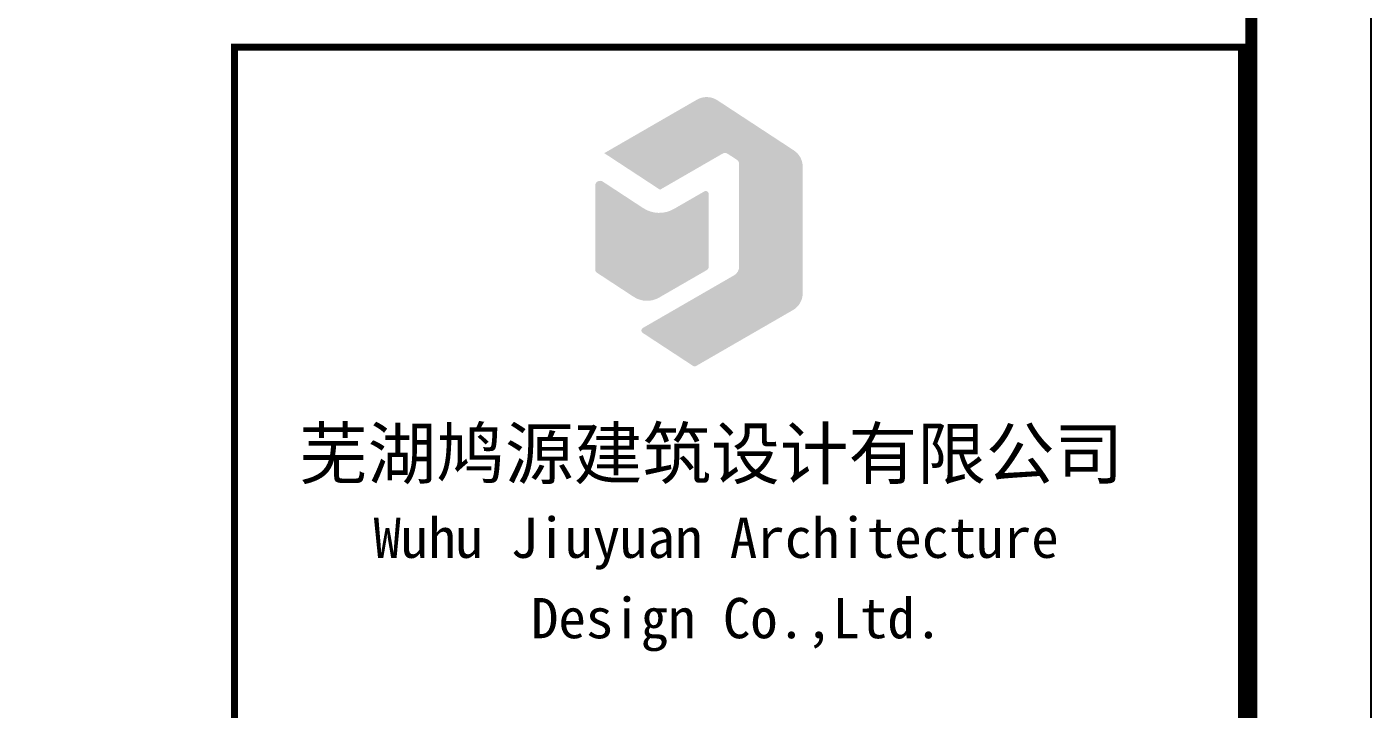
# Model space of a CAD drawing. Extents: x 12152 to 491505, y 111028 to 412681.
# Drawn here: x 75242 to 86452, y 292603 to 298295 of the extents above; entities that cross this region are included whole.
import ezdxf

# ---------------------------------------------------------------- set-up
doc = ezdxf.new("R2010")
doc.units = 0
doc.header["$LTSCALE"] = 1000
doc.header["$MEASUREMENT"] = 0
doc.layers.add('PUB_TITLE', color=4, linetype='Continuous')
doc.layers.add('TEL_TITLE', color=7, linetype='Continuous')
doc.styles.add('STYLE4', font='', dxfattribs={"width": 0.8})
doc.styles.add('图签2', font='', dxfattribs={"height": 1000})
doc.styles.get('STYLE4').set_extended_font_data('SimSun')
doc.styles.get('图签2').set_extended_font_data('SimSun')

msp = doc.modelspace()

# ---------------------------------------------------------------- hatches: boundary and pattern name
at = {"layer": 'PUB_TITLE'}
h = msp.add_hatch(color=256, dxfattribs=at)
edge = h.paths.add_edge_path()
edge.add_ellipse((81549.00855684956, 297127.8879327675), major_axis=(-115.3423428695285, 115.3423428695284), ratio=0.9999999999999654, start_angle=225.0000000001424, end_angle=281.7428642561471)
edge.add_line((81638.46242731763, 297264.2907082667), (81000.65245587513, 297682.5708366331))
edge.add_ellipse((80911.19858540711, 297546.1680611345), major_axis=(-115.3423428693103, 115.3423428693102), ratio=0.9999999999999976, start_angle=-78.25713574382821, end_angle=-14.99999997287442)
edge.add_line((80829.63923256035, 297687.4330039409), (80056.99105481972, 297241.3443710227))
edge.add_line((80056.99105481972, 297241.3443710223), (80522.1233314955, 296936.3074523389))
edge.add_line((80522.1233314955, 296936.3074523393), (81043.66357112821, 297237.4188497548))
edge.add_ellipse((81064.05340933992, 297202.1026140534), major_axis=(28.83558571713035, 28.83558571713032), ratio=0.9999999999999747, start_angle=371.7428642561522, end_angle=435.0000000271238, ccw=False)
edge.add_line((81086.41687695694, 297236.2033079279), (81163.32752875064, 297185.764778045))
edge.add_ellipse((81140.96406113473, 297151.6640841702), major_axis=(28.835585717803, 28.83558571780298), ratio=0.9999999999997465, start_angle=314.99999999992565, end_angle=371.74286425592777, ccw=False)
edge.add_line((81181.74373755808, 297151.6640841697), (81181.74373755808, 296293.6421018346))
edge.add_ellipse((81100.18438471138, 296293.6421018353), major_axis=(-57.67117143471686, 57.67117143471678), ratio=0.9999999999999459, start_angle=165.0000000265585, end_angle=224.999999999599, ccw=False)
edge.add_line((81140.96406113473, 296223.0096304315), (80379.38978073926, 295783.3145151191))
edge.add_ellipse((80391.6236836625, 295762.1247736985), major_axis=(-17.30135143025859, 17.30135143025857), ratio=0.9999999999999009, start_angle=-14.99999997343389, end_angle=101.742864255415)
edge.add_line((80378.20560309471, 295741.6643573737), (80797.51567455247, 295466.6779533243))
edge.add_ellipse((80810.93375512026, 295487.1383696486), major_axis=(17.30135143029016, 17.30135143029016), ratio=0.9999999999999938, start_angle=191.7428642543983, end_angle=255.000000025383)
edge.add_line((80823.16765804682, 295465.9486282273), (81630.5679096941, 295932.1013803491))
edge.add_ellipse((81549.00855684956, 296073.3663231558), major_axis=(115.3423428696866, 115.3423428696865), ratio=0.9999999999999477, start_angle=255.0000000270828, end_angle=315.0000000001423)
edge.add_line((81712.12726254197, 296073.3663231564), (81712.12726254197, 297127.8879327681))
h = msp.add_hatch(color=256, dxfattribs=at)
edge = h.paths.add_edge_path()
edge.add_ellipse((80015.00609017425, 296271.4954713873), major_axis=(23.7729073648138, 23.77290736481379), ratio=0.9999999999998969, start_angle=135.0000000030776, end_angle=191.742864259058)
edge.add_line((79996.56898786715, 296243.3818535641), (80302.96490529767, 296042.4453216617))
edge.add_ellipse((80413.58751915488, 296211.1270285991), major_axis=(-142.6374441892834, 142.6374441892834), ratio=0.9999999999999805, start_angle=101.7428642559012, end_angle=165.0000000269085)
edge.add_line((80514.44742324745, 296036.4325504551), (80911.3070720848, 296265.5595752912))
edge.add_ellipse((80894.49708806712, 296294.6753216485), major_axis=(-23.77290736481928, 23.77290736481928), ratio=0.999999999999942, start_angle=165.0000000269174, end_angle=224.9999999999087)
edge.add_line((80928.11705609801, 296294.6753216485), (80928.11705609801, 296901.1023349515))
edge.add_ellipse((80903.64925024484, 296901.1023349519), major_axis=(17.30135143035913, 17.30135143035911), ratio=0.9999999999999472, start_angle=314.9999999999985, end_angle=435.0000000256456)
edge.add_line((80891.41534731828, 296922.2920763731), (80637.92735397583, 296775.9407153411))
edge.add_ellipse((80515.5883247102, 296987.8381295513), major_axis=(-173.0135143039726, 173.0135143039726), ratio=0.999999999999995, start_angle=101.74286425591981, end_angle=165.0000000268788, ccw=False)
edge.add_line((80381.40751900704, 296783.2339663039), (80044.52924979327, 297004.1610323562))
edge.add_ellipse((80022.16578217514, 296970.0603384812), major_axis=(28.83558571759571, 28.83558571759569), ratio=0.9999999999999017, start_angle=11.7428642554654, end_angle=134.9486282428271)
edge.add_line((79981.38612214453, 296970.0969017913), (79981.38612214453, 296271.4954713858))

# ---------------------------------------------------------------- linework, layer by layer
at = {"layer": 'PUB_TITLE', "const_width": 59.99999999912689}
msp.add_lwpolyline([(76973.01724529004, 291426.6461266152), (85373.01725299092, 291426.6461266147), (85373.01725299092, 298125.581648128), (76973.01724529004, 298125.5816481274)], close=True, dxfattribs=at)
at = {"layer": 'TEL_TITLE'}
msp.add_lwpolyline([(12152.41095641954, 262305.7711456142), (86452.41095641954, 262305.7711456142), (86452.41095641954, 304305.7711456142), (12152.41095641954, 304305.7711456142)], close=True, dxfattribs=at)
at = {"layer": 'TEL_TITLE', "const_width": 100}
msp.add_lwpolyline([(14652.41095641954, 263305.7711456142), (85452.41095641954, 263305.7711456142), (85452.41095641954, 303305.7711456142), (14652.41095641954, 303305.7711456142)], close=True, dxfattribs=at)

# ---------------------------------------------------------------- texts
at = {"layer": 'PUB_TITLE', "width": 1.000000001091394}
for s, height, style, p in [('芜湖鸠源建筑设计有限公司', 419.9999999266583, '图签2', (77510.50383322721, 294525.6654675066)), ('Wuhu Jiuyuan Architecture', 335.9999999413267, 'STYLE4', (78132.7547324939, 293864.9449105693)), (' Design Co.,Ltd.', 335.9999999413267, 'STYLE4', (79217.65745818103, 293194.5876913889))]:
    msp.add_text(s, height=height, dxfattribs=dict(at, style=style)).set_placement(p)

doc.saveas('drawing.dxf')
